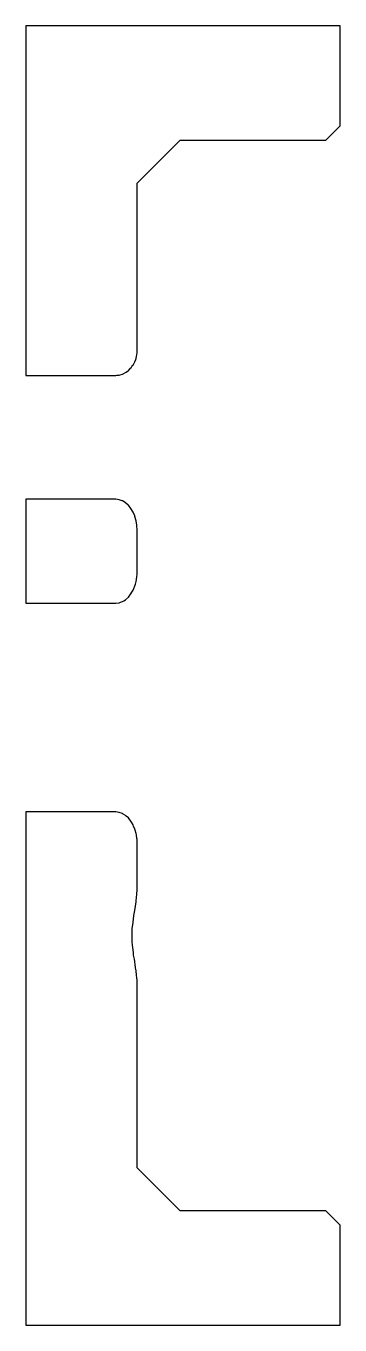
# Model space of a CAD drawing. Header units: metres. Extents: x 0 to 47.5, y 0 to 45.5.
# Drawn here: x 36.5 to 47.5, y 0 to 45.5 of the extents above.
import ezdxf

# ---------------------------------------------------------------- set-up
doc = ezdxf.new("R2010")
doc.units = ezdxf.units.M

msp = doc.modelspace()

# ---------------------------------------------------------------- linework, layer by layer
for p, q in [((47.5, 45.5), (36.5, 45.5)), ((36.5, 45.5), (36.5, 33.26)), ((47.5, 42), (47.5, 45.5)), ((47, 41.5), (47.5, 42)), ((40.3959, 40), (41.8959, 41.5)), ((41.8959, 41.5), (47, 41.5)), ((40.3959, 34.1063), (40.3959, 40)), ((40.2527, 33.6248), (40.3046, 33.7174)), ((40.3046, 33.7174), (40.3142, 33.7344)), ((40.3142, 33.7344), (40.3477, 33.8228)), ((40.3477, 33.8228), (40.3592, 33.8532)), ((40.3592, 33.8532), (40.3769, 33.9338)), ((40.3769, 33.9338), (40.3867, 33.9782)), ((40.3867, 33.9782), (40.3918, 34.0487)), ((40.3918, 34.0487), (40.3959, 34.1063)), ((36.5, 33.26), (39.6459, 33.26)), ((39.6459, 33.26), (39.6878, 33.264)), ((39.6878, 33.264), (39.7632, 33.2711)), ((39.7632, 33.2711), (39.8013, 33.282)), ((39.8013, 33.282), (39.8777, 33.304)), ((39.8777, 33.304), (39.9086, 33.3193)), ((39.9086, 33.3193), (39.9864, 33.3579)), ((39.9864, 33.3579), (40.0082, 33.3739)), ((40.0082, 33.3739), (40.0868, 33.4315)), ((40.0868, 33.4315), (40.0989, 33.4439)), ((40.0989, 33.4439), (40.1762, 33.523)), ((40.1762, 33.523), (40.1796, 33.5277)), ((40.1796, 33.5277), (40.2092, 33.5692)), ((40.2092, 33.5692), (40.2485, 33.6195)), ((40.2485, 33.6195), (40.2527, 33.6248)), ((39.6459, 28.9205), (36.5, 28.9205)), ((36.5, 28.9205), (36.5, 25.2864)), ((39.7632, 28.907), (39.6459, 28.9205)), ((39.869, 28.8699), (39.7632, 28.907)), ((39.8777, 28.8668), (39.869, 28.8699)), ((39.9777, 28.8062), (39.8777, 28.8668)), ((39.9864, 28.8009), (39.9777, 28.8062)), ((40.0781, 28.7188), (39.9864, 28.8009)), ((40.0868, 28.711), (40.0781, 28.7188)), ((40.1762, 28.5991), (40.0868, 28.711)), ((40.2527, 28.4682), (40.1762, 28.5991)), ((40.3071, 28.3382), (40.2527, 28.4682)), ((40.3142, 28.3214), (40.3071, 28.3382)), ((40.3592, 28.1623), (40.3142, 28.3214)), ((40.3829, 28.0179), (40.3592, 28.1623)), ((40.3867, 27.9948), (40.3829, 28.0179)), ((40.3945, 27.849), (40.3867, 27.9948)), ((40.3959, 27.8232), (40.3945, 27.849)), ((40.3959, 26.3838), (40.3959, 27.8232)), ((40.3142, 25.8856), (40.333, 25.9522)), ((40.333, 25.9522), (40.3592, 26.0447)), ((40.3592, 26.0447), (40.3706, 26.1138)), ((40.3706, 26.1138), (40.3867, 26.2121)), ((40.3867, 26.2121), (40.3904, 26.282)), ((40.3904, 26.282), (40.3959, 26.3838)), ((39.9864, 25.406), (40.0868, 25.496)), ((40.0868, 25.496), (40.1762, 25.6078)), ((40.1762, 25.6078), (40.2091, 25.6641)), ((40.2091, 25.6641), (40.2527, 25.7388)), ((40.2527, 25.7388), (40.2788, 25.8011)), ((40.2788, 25.8011), (40.3142, 25.8856)), ((36.5, 25.2864), (39.6459, 25.2864)), ((39.6459, 25.2864), (39.7632, 25.2999)), ((39.7632, 25.2999), (39.8138, 25.3177)), ((39.8138, 25.3177), (39.8777, 25.3401)), ((39.8777, 25.3401), (39.9255, 25.3691)), ((39.9255, 25.3691), (39.9864, 25.406)), ((39.6459, 17.9706), (36.5, 17.9706)), ((36.5, 17.9706), (36.5, 0)), ((39.7632, 17.9571), (39.6459, 17.9706)), ((39.7963, 17.9454), (39.7632, 17.9571)), ((39.8777, 17.9169), (39.7963, 17.9454)), ((39.9089, 17.8979), (39.8777, 17.9169)), ((39.9864, 17.851), (39.9089, 17.8979)), ((40.0149, 17.8254), (39.9864, 17.851)), ((40.0868, 17.761), (40.0149, 17.8254)), ((40.1119, 17.7296), (40.0868, 17.761)), ((40.1762, 17.6491), (40.1119, 17.7296)), ((40.1974, 17.6129), (40.1762, 17.6491)), ((40.2527, 17.5182), (40.1974, 17.6129)), ((40.2694, 17.4783), (40.2527, 17.5182)), ((40.3142, 17.3714), (40.2694, 17.4783)), ((40.3262, 17.329), (40.3142, 17.3714)), ((40.3592, 17.2123), (40.3262, 17.329)), ((40.3664, 17.1687), (40.3592, 17.2123)), ((40.3867, 17.0449), (40.3664, 17.1687)), ((40.389, 17.0012), (40.3867, 17.0449)), ((40.3959, 16.8732), (40.389, 17.0012)), ((40.3959, 15.3296), (40.3959, 16.8732)), ((40.3605, 14.8628), (40.3867, 15.0877)), ((40.3867, 15.0877), (40.3927, 15.2457)), ((40.3927, 15.2457), (40.3959, 15.3296)), ((40.3142, 14.521), (40.3556, 14.8204)), ((40.3556, 14.8204), (40.3592, 14.8468)), ((40.3592, 14.8468), (40.3605, 14.8628)), ((40.2527, 14.1021), (40.2789, 14.3483)), ((40.2789, 14.3483), (40.3142, 14.521)), ((40.216, 13.4198), (40.2178, 13.6721)), ((40.2178, 13.6721), (40.2193, 13.877)), ((40.2193, 13.877), (40.2527, 14.1021)), ((40.2322, 13.2993), (40.216, 13.4198)), ((40.2527, 13.1461), (40.2322, 13.2993)), ((40.2633, 13.036), (40.2527, 13.1461)), ((40.2714, 12.9511), (40.2633, 13.036)), ((40.2971, 12.8191), (40.2714, 12.9511)), ((40.3142, 12.7316), (40.2971, 12.8191)), ((40.3289, 12.6196), (40.3142, 12.7316)), ((40.3522, 12.4425), (40.3289, 12.6196)), ((40.3571, 12.4177), (40.3522, 12.4425)), ((40.3592, 12.4067), (40.3571, 12.4177)), ((40.3769, 12.25), (40.3592, 12.4067)), ((40.3867, 12.1633), (40.3769, 12.25)), ((40.3899, 12.0765), (40.3867, 12.1633)), ((40.3959, 11.9137), (40.3899, 12.0765)), ((40.3959, 5.5), (40.3959, 11.9137)), ((41.8959, 4), (40.3959, 5.5)), ((47, 4), (41.8959, 4)), ((47.5, 3.5), (47, 4)), ((47.5, 0), (47.5, 3.5)), ((36.5, 0), (47.5, 0))]:
    msp.add_line(p, q)

doc.saveas('drawing.dxf')
